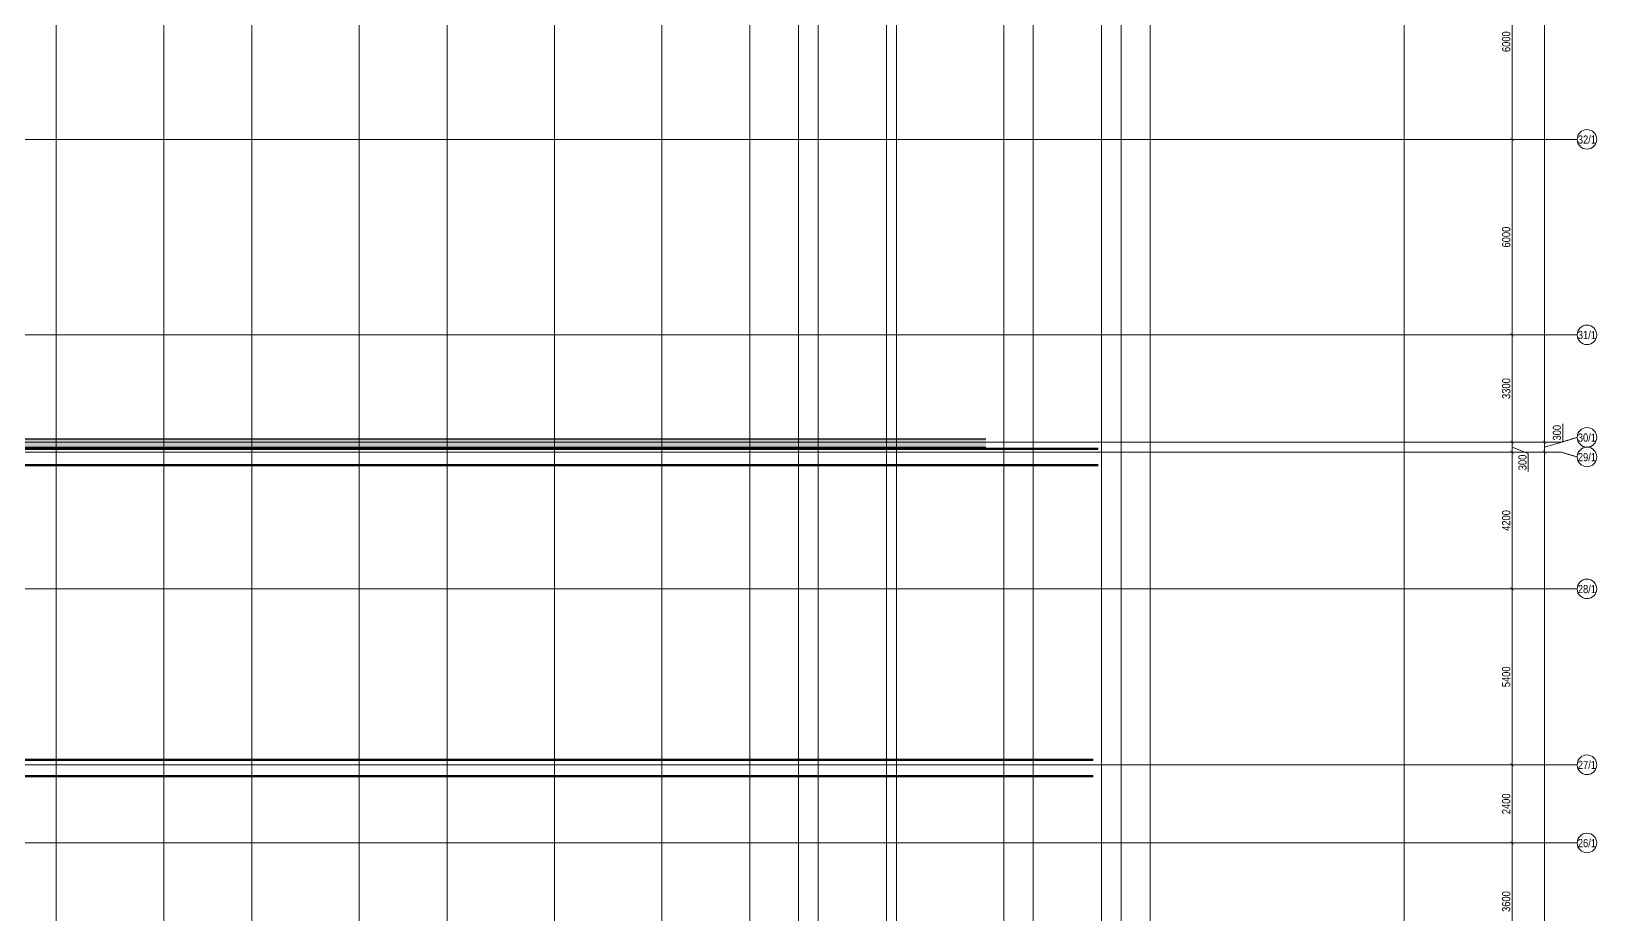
# Model space of a CAD drawing. Header units: millimetres. Extents: x -24360 to 609566, y -391049 to 148426.
# Drawn here: x 72432 to 120510, y 86297 to 113418 of the extents above; entities that cross this region are included whole.
import ezdxf
from ezdxf.enums import TextEntityAlignment as Align

# ---------------------------------------------------------------- set-up
doc = ezdxf.new("R2010")
doc.units = ezdxf.units.MM
doc.linetypes.add('CENTER2', pattern=[28.575, 19.05, -3.175, 3.175, -3.175])
doc.layers.get('Defpoints').update_dxf_attribs({"color": 140})
doc.layers.add('АР_Оси_РД_100', color=7, linetype='Continuous', lineweight=0, true_color=0x525252)
doc.layers.add('РД_Оси_100', color=7, linetype='Continuous', lineweight=0, true_color=0x525252)
for name, color, linetype, lineweight in [('АР_Оси_РД_размер', 8, 'Continuous', 0), ('АР_Стены ЖБ', 7, 'Continuous', 30), ('АР_Штриховка', 8, 'Continuous', 0)]:
    doc.layers.add(name, color=color, linetype=linetype, lineweight=lineweight)
doc.layers.add('КР_Балки-0.5', color=60, linetype='Continuous', lineweight=50, plot=False)
doc.styles.add('style1', font='ARIALN.TTF')
doc.styles.add('ккк', font='isocpeur.ttf', dxfattribs={"width": 0.85, "oblique": 15})
doc.dimstyles.new('Dim100_ареал', dxfattribs={"dimscale": 100, "dimtxt": 2.5, "dimasz": 1, "dimexe": 1, "dimexo": 1, "dimgap": 0.5, "dimtad": 1, "dimzin": 12, "dimdsep": 46, "dimtxsty": 'style1', "dimblk": 'ARCHTICK', "dimcen": 1, "dimdle": 1, "dimclrd": 256, "dimclre": 256, "dimaunit": 1, "dimadec": 0, "dimazin": 3, "dimtfac": 1, "dimtmove": 1, "dimatfit": 3, "dimldrblk": 'OPEN30', "dimfxl": 4, "dimfxlon": 1, "dimtolj": 1, "dimtzin": 0, "dimlwd": 9, "dimlwe": 9, "dimarcsym": 0})

# ---------------------------------------------------------------- blocks, each defined once
blk = doc.blocks.new('A-iden')
at = {"linetype": 'Continuous', "lineweight": 5}
blk.add_circle((0, -4), 3, dxfattribs=at)
at = {"color": 0, "linetype": 'Continuous', "lineweight": 20, "style": 'ккк', "width": 0.85}
blk.add_attdef('ID', text='', height=4, dxfattribs=at).set_placement((0.31, -3.85), align=Align.MIDDLE_CENTER)
blk = doc.blocks.new('_ArchTick')
at = {"color": 0, "linetype": 'ByBlock', "const_width": 0.15}
blk.add_lwpolyline([(-0.5, -0.5), (0.5, 0.5)], dxfattribs=at)
blk = doc.blocks.new('*D189')
at = {"layer": 'Defpoints', "color": 0, "lineweight": 50, "transparency": 16777216}
for p in [(116910, 88500), (117910, 88500), (116910, 84900)]:
    blk.add_point(p, dxfattribs=at)
at = {"layer": 'АР_Оси_РД_размер', "lineweight": 9, "transparency": 16777216}
for p, q in [((117510, 88500), (118010, 88500)), ((117910, 84800), (117910, 88600)), ((117510, 84900), (118010, 84900))]:
    blk.add_line(p, q, dxfattribs=at)
at = {"layer": 'АР_Оси_РД_размер', "lineweight": 9, "transparency": 16777216, "xscale": 100, "yscale": 100, "zscale": 100}
for p, rotation in [((117910, 88500), 90), ((117910, 84900), 270)]:
    blk.add_blockref('_ArchTick', p, dxfattribs=dict(at, rotation=rotation))
at = {"layer": 'АР_Оси_РД_размер', "color": 0, "transparency": 16777216, "insert": (117732, 86700), "char_height": 250, "attachment_point": 5, "rotation": 90, "style": 'style1'}
blk.add_mtext('\\A1;3600', dxfattribs=at)
blk = doc.blocks.new('_Open30')
at = {"color": 0, "linetype": 'ByBlock', "lineweight": -2}
for p, q in [((-1, 0.27), (0, 0)), ((0, 0), (-1, -0.27)), ((0, 0), (-1, 0))]:
    blk.add_line(p, q, dxfattribs=at)
blk = doc.blocks.new('*D190')
at = {"layer": 'Defpoints', "color": 0, "lineweight": 50, "transparency": 16777216}
for p in [(116910, 90900), (117910, 90900), (116910, 88500)]:
    blk.add_point(p, dxfattribs=at)
at = {"layer": 'АР_Оси_РД_размер', "lineweight": 9, "transparency": 16777216}
for p, q in [((117510, 90900), (118010, 90900)), ((117910, 88400), (117910, 91000)), ((117510, 88500), (118010, 88500))]:
    blk.add_line(p, q, dxfattribs=at)
at = {"layer": 'АР_Оси_РД_размер', "lineweight": 9, "transparency": 16777216, "xscale": 100, "yscale": 100, "zscale": 100}
for p, rotation in [((117910, 90900), 90), ((117910, 88500), 270)]:
    blk.add_blockref('_ArchTick', p, dxfattribs=dict(at, rotation=rotation))
at = {"layer": 'АР_Оси_РД_размер', "color": 0, "transparency": 16777216, "insert": (117732, 89700), "char_height": 250, "attachment_point": 5, "rotation": 90, "style": 'style1'}
blk.add_mtext('\\A1;2400', dxfattribs=at)
blk = doc.blocks.new('*D191')
at = {"layer": 'Defpoints', "color": 0, "lineweight": 50, "transparency": 16777216}
for p in [(116910, 96300), (117910, 96300), (116910, 90900)]:
    blk.add_point(p, dxfattribs=at)
at = {"layer": 'АР_Оси_РД_размер', "lineweight": 9, "transparency": 16777216}
for p, q in [((117510, 96300), (118010, 96300)), ((117910, 90800), (117910, 96400)), ((117510, 90900), (118010, 90900))]:
    blk.add_line(p, q, dxfattribs=at)
at = {"layer": 'АР_Оси_РД_размер', "lineweight": 9, "transparency": 16777216, "xscale": 100, "yscale": 100, "zscale": 100}
for p, rotation in [((117910, 96300), 90), ((117910, 90900), 270)]:
    blk.add_blockref('_ArchTick', p, dxfattribs=dict(at, rotation=rotation))
at = {"layer": 'АР_Оси_РД_размер', "color": 0, "transparency": 16777216, "insert": (117732, 93600), "char_height": 250, "attachment_point": 5, "rotation": 90, "style": 'style1'}
blk.add_mtext('\\A1;5400', dxfattribs=at)
blk = doc.blocks.new('*D192')
at = {"layer": 'Defpoints', "color": 0, "lineweight": 50, "transparency": 16777216}
for p in [(116910, 100500), (117910, 100500), (116910, 96300)]:
    blk.add_point(p, dxfattribs=at)
at = {"layer": 'АР_Оси_РД_размер', "lineweight": 9, "transparency": 16777216}
for p, q in [((117510, 100500), (118010, 100500)), ((117910, 96200), (117910, 100600)), ((117510, 96300), (118010, 96300))]:
    blk.add_line(p, q, dxfattribs=at)
at = {"layer": 'АР_Оси_РД_размер', "lineweight": 9, "transparency": 16777216, "xscale": 100, "yscale": 100, "zscale": 100}
for p, rotation in [((117910, 100500), 90), ((117910, 96300), 270)]:
    blk.add_blockref('_ArchTick', p, dxfattribs=dict(at, rotation=rotation))
at = {"layer": 'АР_Оси_РД_размер', "color": 0, "transparency": 16777216, "insert": (117732, 98400), "char_height": 250, "attachment_point": 5, "rotation": 90, "style": 'style1'}
blk.add_mtext('\\A1;4200', dxfattribs=at)
blk = doc.blocks.new('*D193')
at = {"layer": 'Defpoints', "color": 0, "lineweight": 50, "transparency": 16777216}
for p in [(116910, 100800), (116910, 100500), (117910, 100800)]:
    blk.add_point(p, dxfattribs=at)
at = {"layer": 'АР_Оси_РД_размер', "lineweight": 9, "transparency": 16777216}
for p, q in [((117510, 100800), (118010, 100800)), ((117510, 100500), (118010, 100500)), ((117910, 100400), (117910, 100900)), ((117910, 100650), (118410, 100458)), ((118410, 100458), (118410, 99905))]:
    blk.add_line(p, q, dxfattribs=at)
at = {"layer": 'АР_Оси_РД_размер', "lineweight": 9, "transparency": 16777216, "xscale": 100, "yscale": 100, "zscale": 100}
for p, rotation in [((117910, 100800), 90), ((117910, 100500), 270)]:
    blk.add_blockref('_ArchTick', p, dxfattribs=dict(at, rotation=rotation))
at = {"layer": 'АР_Оси_РД_размер', "color": 0, "transparency": 16777216, "insert": (118232, 100182), "char_height": 250, "attachment_point": 5, "rotation": 90, "style": 'style1'}
blk.add_mtext('\\A1;300', dxfattribs=at)
blk = doc.blocks.new('*D194')
at = {"layer": 'Defpoints', "color": 0, "lineweight": 50, "transparency": 16777216}
for p in [(116910, 104100), (117910, 104100), (116910, 100800)]:
    blk.add_point(p, dxfattribs=at)
at = {"layer": 'АР_Оси_РД_размер', "lineweight": 9, "transparency": 16777216}
for p, q in [((117510, 104100), (118010, 104100)), ((117910, 100700), (117910, 104200)), ((117510, 100800), (118010, 100800))]:
    blk.add_line(p, q, dxfattribs=at)
at = {"layer": 'АР_Оси_РД_размер', "lineweight": 9, "transparency": 16777216, "xscale": 100, "yscale": 100, "zscale": 100}
for p, rotation in [((117910, 104100), 90), ((117910, 100800), 270)]:
    blk.add_blockref('_ArchTick', p, dxfattribs=dict(at, rotation=rotation))
at = {"layer": 'АР_Оси_РД_размер', "color": 0, "transparency": 16777216, "insert": (117732, 102450), "char_height": 250, "attachment_point": 5, "rotation": 90, "style": 'style1'}
blk.add_mtext('\\A1;3300', dxfattribs=at)
blk = doc.blocks.new('*D195')
at = {"layer": 'Defpoints', "color": 0, "lineweight": 50, "transparency": 16777216}
for p in [(116910, 110100), (117910, 110100), (116910, 104100)]:
    blk.add_point(p, dxfattribs=at)
at = {"layer": 'АР_Оси_РД_размер', "lineweight": 9, "transparency": 16777216}
for p, q in [((117510, 110100), (118010, 110100)), ((117910, 104000), (117910, 110200)), ((117510, 104100), (118010, 104100))]:
    blk.add_line(p, q, dxfattribs=at)
at = {"layer": 'АР_Оси_РД_размер', "lineweight": 9, "transparency": 16777216, "xscale": 100, "yscale": 100, "zscale": 100}
for p, rotation in [((117910, 110100), 90), ((117910, 104100), 270)]:
    blk.add_blockref('_ArchTick', p, dxfattribs=dict(at, rotation=rotation))
at = {"layer": 'АР_Оси_РД_размер', "color": 0, "transparency": 16777216, "insert": (117732, 107100), "char_height": 250, "attachment_point": 5, "rotation": 90, "style": 'style1'}
blk.add_mtext('\\A1;6000', dxfattribs=at)
blk = doc.blocks.new('*D196')
at = {"layer": 'Defpoints', "color": 0, "lineweight": 50, "transparency": 16777216}
for p in [(116910, 116100), (117910, 116100), (116910, 110100)]:
    blk.add_point(p, dxfattribs=at)
at = {"layer": 'АР_Оси_РД_размер', "lineweight": 9, "transparency": 16777216}
for p, q in [((117510, 116100), (118010, 116100)), ((117910, 110000), (117910, 116200)), ((117510, 110100), (118010, 110100))]:
    blk.add_line(p, q, dxfattribs=at)
at = {"layer": 'АР_Оси_РД_размер', "lineweight": 9, "transparency": 16777216, "xscale": 100, "yscale": 100, "zscale": 100}
for p, rotation in [((117910, 116100), 90), ((117910, 110100), 270)]:
    blk.add_blockref('_ArchTick', p, dxfattribs=dict(at, rotation=rotation))
at = {"layer": 'АР_Оси_РД_размер', "color": 0, "transparency": 16777216, "insert": (117732, 113100), "char_height": 250, "attachment_point": 5, "rotation": 90, "style": 'style1'}
blk.add_mtext('\\A1;6000', dxfattribs=at)
blk = doc.blocks.new('*D254')
at = {"layer": 'Defpoints', "color": 0, "lineweight": 50, "transparency": 16777216}
for p in [(114955, 100500), (118910, 100500), (116910, 69300)]:
    blk.add_point(p, dxfattribs=at)
at = {"layer": 'АР_Оси_РД_размер', "lineweight": 9, "transparency": 16777216}
for p, q in [((118510, 100500), (119010, 100500)), ((118910, 69200), (118910, 100600)), ((118510, 69300), (119010, 69300))]:
    blk.add_line(p, q, dxfattribs=at)
at = {"layer": 'АР_Оси_РД_размер', "lineweight": 9, "transparency": 16777216, "xscale": 100, "yscale": 100, "zscale": 100}
for p, rotation in [((118910, 100500), 90), ((118910, 69300), 270)]:
    blk.add_blockref('_ArchTick', p, dxfattribs=dict(at, rotation=rotation))
at = {"layer": 'АР_Оси_РД_размер', "color": 0, "transparency": 16777216, "insert": (118732, 84900), "char_height": 250, "attachment_point": 5, "rotation": 90, "style": 'style1'}
blk.add_mtext('\\A1;31200', dxfattribs=at)
blk = doc.blocks.new('*D253')
at = {"layer": 'Defpoints', "color": 0, "lineweight": 50, "transparency": 16777216}
for p in [(114955, 100500), (116910, 100800), (118910, 100800)]:
    blk.add_point(p, dxfattribs=at)
at = {"layer": 'АР_Оси_РД_размер', "lineweight": 9, "transparency": 16777216}
for p, q in [((119468, 100817), (119468, 101370)), ((118510, 100800), (119010, 100800)), ((118510, 100500), (119010, 100500)), ((118910, 100400), (118910, 100900)), ((118910, 100650), (119468, 100817))]:
    blk.add_line(p, q, dxfattribs=at)
at = {"layer": 'АР_Оси_РД_размер', "lineweight": 9, "transparency": 16777216, "xscale": 100, "yscale": 100, "zscale": 100}
for p, rotation in [((118910, 100800), 90), ((118910, 100500), 270)]:
    blk.add_blockref('_ArchTick', p, dxfattribs=dict(at, rotation=rotation))
at = {"layer": 'АР_Оси_РД_размер', "color": 0, "transparency": 16777216, "insert": (119290, 101094), "char_height": 250, "attachment_point": 5, "rotation": 90, "style": 'style1'}
blk.add_mtext('\\A1;300', dxfattribs=at)
blk = doc.blocks.new('*D202')
at = {"layer": 'Defpoints', "color": 0, "lineweight": 50, "transparency": 16777216}
for p in [(116910, 134700), (118910, 134700), (116910, 100800)]:
    blk.add_point(p, dxfattribs=at)
at = {"layer": 'АР_Оси_РД_размер', "lineweight": 9, "transparency": 16777216}
for p, q in [((118510, 134700), (119010, 134700)), ((118910, 100700), (118910, 134800)), ((118510, 100800), (119010, 100800))]:
    blk.add_line(p, q, dxfattribs=at)
at = {"layer": 'АР_Оси_РД_размер', "lineweight": 9, "transparency": 16777216, "xscale": 100, "yscale": 100, "zscale": 100}
for p, rotation in [((118910, 134700), 90), ((118910, 100800), 270)]:
    blk.add_blockref('_ArchTick', p, dxfattribs=dict(at, rotation=rotation))
at = {"layer": 'АР_Оси_РД_размер', "color": 0, "transparency": 16777216, "insert": (118732, 117750), "char_height": 250, "attachment_point": 5, "rotation": 90, "style": 'style1'}
blk.add_mtext('\\A1;33900', dxfattribs=at)
blk = doc.blocks.new('СОШ_2200_АР_ОСИ_М100_28.05.24')
at = {"layer": 'АР_Оси_РД_100', "linetype": 'CENTER2'}
for p, q in [((73200, -6155), (73200, 139938.679)), ((79200, -6155), (79200, 139938.679)), ((85200, -6155), (85200, 139938.679)), ((88500, -6155), (88500, 139938.679)), ((91800, -6155), (91800, 139938.679)), ((94500, -6155), (94500, 139938.679)), ((96000, -6155), (96000, 139938.679)), ((102300, -6155), (102300, 139938.679)), ((114600, -6155), (114600, 139938.679)), ((-5954.958, 110100), (119910, 110100)), ((35037.55, 110100), (119910, 110100)), ((-5954.958, 104100), (119910, 104100)), ((-5954.958, 96300), (119910, 96300)), ((-5954.958, 90900), (119910, 90900)), ((-5954.958, 88500), (119910, 88500))]:
    blk.add_line(p, q, dxfattribs=at)
for points in [[(76500, 139938.679), (76500, -6155)], [(82500, 139938.679), (82500, -6155)], [(96600, -6155), (96600, 139938.679)], [(98700, -6194.98), (98700, 139538.679), (98550, 139938.679)], [(99000, -6195.83), (99000, 139538.679), (99150, 139938.679)], [(103200, -6155), (103200, 139938.679)], [(105300, -6155), (105300, 139938.679)], [(105900, 139938.679), (105900, -6155)], [(106800, -6155), (106800, 139938.679)], [(119910, 100950), (119410, 100800), (-5454.958, 100800), (-5954.958, 100950)], [(119910, 100350), (119410, 100500), (-5454.958, 100500), (-5954.958, 100350)]]:
    blk.add_lwpolyline(points, dxfattribs=at)
at = {"layer": 'АР_Оси_РД_100'}
ref = blk.add_blockref('A-iden', (120210, 110500), dxfattribs=dict(at, xscale=100, yscale=100, zscale=100))
ref.add_attrib('ID', '32/1', dxfattribs={"layer": '0', "linetype": 'Continuous', "height": 250, "style": 'style1'}).set_placement((120210, 110100), align=Align.MIDDLE)
ref = blk.add_blockref('A-iden', (120210, 104500), dxfattribs=dict(at, xscale=100, yscale=100, zscale=100))
ref.add_attrib('ID', '31/1', dxfattribs={"layer": '0', "linetype": 'Continuous', "height": 250, "style": 'style1'}).set_placement((120210, 104100), align=Align.MIDDLE)
ref = blk.add_blockref('A-iden', (120210, 101350), dxfattribs=dict(at, xscale=100, yscale=100, zscale=100))
ref.add_attrib('ID', '30/1', dxfattribs={"layer": '0', "linetype": 'Continuous', "height": 250, "style": 'style1'}).set_placement((120210, 100950), align=Align.MIDDLE)
ref = blk.add_blockref('A-iden', (120210, 100750), dxfattribs=dict(at, xscale=100, yscale=100, zscale=100))
ref.add_attrib('ID', '29/1', dxfattribs={"layer": '0', "linetype": 'Continuous', "height": 250, "style": 'style1'}).set_placement((120210, 100350), align=Align.MIDDLE)
ref = blk.add_blockref('A-iden', (120210, 96700), dxfattribs=dict(at, xscale=100, yscale=100, zscale=100))
ref.add_attrib('ID', '28/1', dxfattribs={"layer": '0', "linetype": 'Continuous', "height": 250, "style": 'style1'}).set_placement((120210, 96300), align=Align.MIDDLE)
ref = blk.add_blockref('A-iden', (120210, 91300), dxfattribs=dict(at, xscale=100, yscale=100, zscale=100))
ref.add_attrib('ID', '27/1', dxfattribs={"layer": '0', "linetype": 'Continuous', "height": 250, "style": 'style1'}).set_placement((120210, 90900), align=Align.MIDDLE)
ref = blk.add_blockref('A-iden', (120210, 88900), dxfattribs=dict(at, xscale=100, yscale=100, zscale=100))
ref.add_attrib('ID', '26/1', dxfattribs={"layer": '0', "linetype": 'Continuous', "height": 250, "style": 'style1'}).set_placement((120210, 88500), align=Align.MIDDLE)
at = {"layer": 'АР_Оси_РД_размер'}
for base, p1, p2, picture, middle in [((118910, 134700), (116910, 100800), (116910, 134700), '*D202', (118732.357, 117750)), ((117910, 116100), (116910, 110100), (116910, 116100), '*D196', (117732.357, 113100)), ((117910, 110100), (116910, 104100), (116910, 110100), '*D195', (117732.357, 107100)), ((117910, 104100), (116910, 100800), (116910, 104100), '*D194', (117732.357, 102450)), ((118910, 100800), (114955, 100500), (116910, 100800), '*D253', (119290.286, 100867.379)), ((118910, 100500), (116910, 69300), (114955, 100500), '*D254', (118732.357, 84900)), ((117910, 100500), (116910, 96300), (116910, 100500), '*D192', (117732.357, 98400)), ((117910, 96300), (116910, 90900), (116910, 96300), '*D191', (117732.357, 93600)), ((117910, 90900), (116910, 88500), (116910, 90900), '*D190', (117732.357, 89700)), ((117910, 88500), (116910, 84900), (116910, 88500), '*D189', (117732.357, 86700))]:
    dim = blk.add_linear_dim(base=base, p1=p1, p2=p2, angle=90, dimstyle='Dim100_ареал', dxfattribs=at)
    dim.commit()
    dim.dimension.update_dxf_attribs({"geometry": picture, "text_midpoint": middle})
dim = blk.add_linear_dim(base=(117910, 100800), p1=(116910, 100500), p2=(116910, 100800), angle=90, dimstyle='Dim100_ареал', dxfattribs=at)
dim.commit()
dim.dimension.update_dxf_attribs({"geometry": '*D193', "text_midpoint": (118410, 100407.707), "dimtype": 128})

msp = doc.modelspace()

# ---------------------------------------------------------------- hatches: boundary and pattern name
at = {"layer": 'АР_Штриховка', "linetype": 'Continuous', "lineweight": 5, "true_color": 0x000000}
h = msp.add_hatch(dxfattribs=at)
h.set_pattern_fill('ANSI35', color=18, scale=25, style=0)
h.paths.add_polyline_path([(101751.898, 100650), (101751.898, 100900), (45100, 100900), (45100, 100650)], flags=0)
h.paths.add_polyline_path([(41500, 100650), (41500, 100900), (37800, 100900), (37800, 100650)], flags=0)

# ---------------------------------------------------------------- linework, layer by layer
at = {"layer": 'АР_Стены ЖБ', "color": 18, "linetype": 'Continuous', "lineweight": 30, "true_color": 0x000000}
for p, q in [((101751.898, 100900), (45100, 100900)), ((45100, 100650), (101751.898, 100650))]:
    msp.add_line(p, q, dxfattribs=at)
at = {"layer": 'КР_Балки-0.5', "color": 18, "ltscale": 200, "true_color": 0x000000}
for p, q in [((28600, 100600), (105200, 100600)), ((28600, 100600), (105200, 100600)), ((105200, 100100), (28600, 100100)), ((105200, 100100), (28600, 100100)), ((46250, 91050), (105050, 91050)), ((46250, 91050), (105050, 91050)), ((105050, 90550), (46250, 90550)), ((105050, 90550), (46250, 90550))]:
    msp.add_line(p, q, dxfattribs=at)

# ---------------------------------------------------------------- block references
at = {"layer": 'РД_Оси_100'}
msp.add_blockref('СОШ_2200_АР_ОСИ_М100_28.05.24', (0, 0), dxfattribs=at)

doc.saveas('drawing.dxf')
